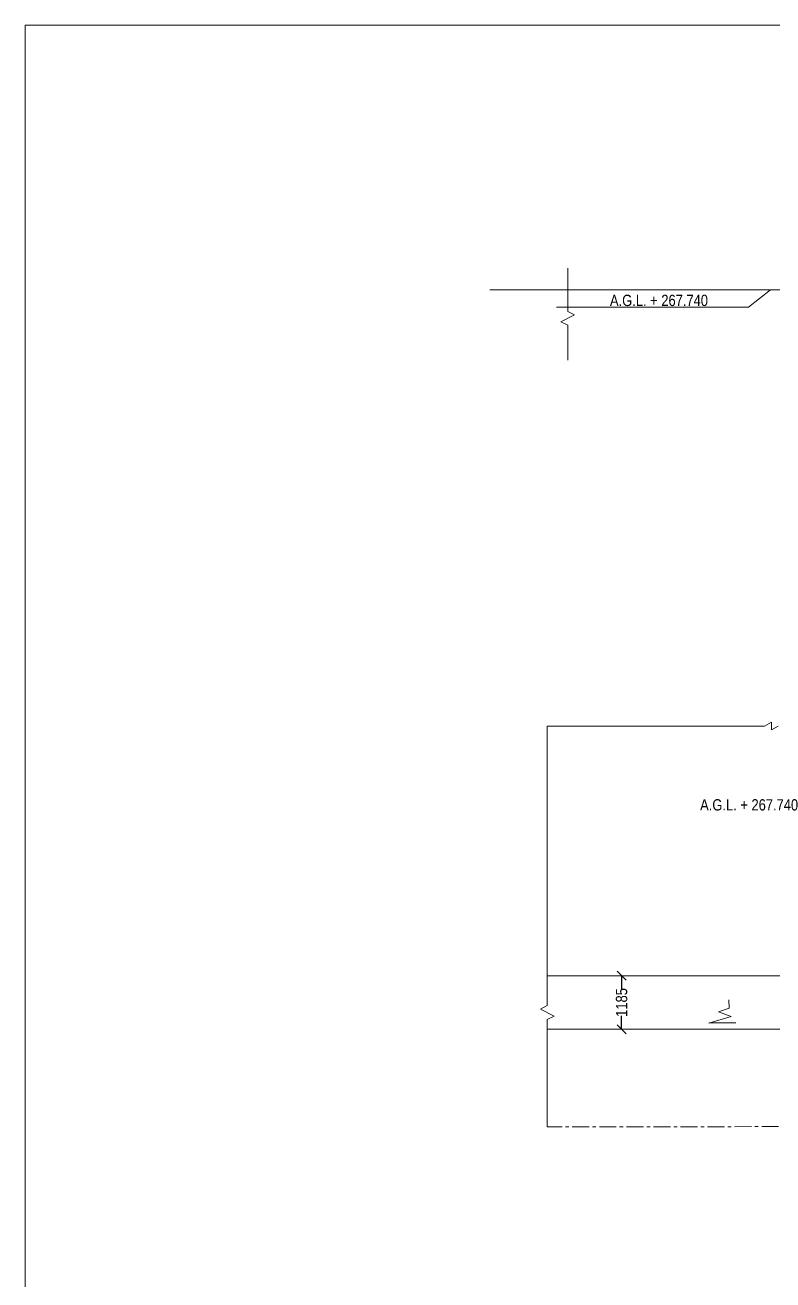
# Model space of a CAD drawing. Header units: millimetres. Extents: x 553958 to 630610, y -35843 to 21962.
# Drawn here: x 553958 to 570542, y -5875 to 21962 of the extents above; entities that cross this region are included whole.
import ezdxf

# ---------------------------------------------------------------- set-up
doc = ezdxf.new("R2010")
doc.units = ezdxf.units.MM
doc.header["$LTSCALE"] = 300
doc.header["$MEASUREMENT"] = 0
doc.linetypes.add('CENTER', pattern=[2, 1.25, -0.25, 0.25, -0.25])
doc.layers.add('MAIN', color=7, linetype='Continuous')
doc.styles.add('ARIAL NARROW', font='ARIALN.TTF', dxfattribs={"height": 250})
doc.dimstyles.new('STANDARD$0', dxfattribs={"dimscale": 88.888889, "dimtxt": 0.02, "dimasz": 0.02, "dimexe": 0.05, "dimexo": 0.1, "dimgap": 0.002, "dimtad": 2, "dimdec": 0, "dimzin": 1, "dimdsep": 46, "dimtxsty": 'Standard', "dimcen": 0.09, "dimadec": 0, "dimazin": 0, "dimtfac": 1, "dimtdec": 4, "dimtofl": 0, "dimtmove": 0, "dimatfit": 3, "dimfxl": 1, "dimtolj": 1, "dimtzin": 1, "dimarcsym": 0})

# ---------------------------------------------------------------- blocks, each defined once
blk = doc.blocks.new('_Oblique')
at = {"color": 0, "linetype": 'ByBlock', "lineweight": -2}
blk.add_line((-0.5, -0.5), (0.5, 0.5), dxfattribs=at)
blk = doc.blocks.new('*D85')
at = {"layer": 'Defpoints', "color": 0, "linetype": 'ByBlock', "lineweight": 9, "transparency": 16777216}
for p in [(567187, 872), (567187, -313), (567187, -313)]:
    blk.add_point(p, dxfattribs=at)
at = {"layer": 'MAIN', "color": 0, "linetype": 'ByBlock', "lineweight": -2, "transparency": 16777216}
for p, q in [((567187, 872), (567187, 577)), ((567187, -313), (567187, -18))]:
    blk.add_line(p, q, dxfattribs=at)
at = {"layer": 'MAIN', "color": 0, "linetype": 'ByBlock', "lineweight": -2, "transparency": 16777216, "xscale": 200, "yscale": 200, "zscale": 200}
for p, rotation in [((567187, 872), 90), ((567187, -313), 270)]:
    blk.add_blockref('_Oblique', p, dxfattribs=dict(at, rotation=rotation))
at = {"layer": 'MAIN', "color": 0, "linetype": 'ByBlock', "lineweight": 9, "transparency": 16777216, "insert": (567187, 280), "char_height": 250, "attachment_point": 5, "rotation": 90, "style": 'ARIAL NARROW'}
blk.add_mtext('\\A1;1185', dxfattribs=at)

msp = doc.modelspace()

# ---------------------------------------------------------------- linework, layer by layer
at = {"color": 0, "linetype": 'ByBlock', "lineweight": 9}
for p, q in [((598936.1, 16091.3), (564261.3, 16091.3)), ((564261.3, 16091.3), (598936.1, 16091.3)), ((564361.7, 16091.3), (598936.1, 16091.3)), ((598936.1, 16091.3), (564361.7, 16091.3)), ((569324.5, 16091.3), (567324.5, 16091.3)), ((596357, 16091.3), (568224.4, 16091.3)), ((568324.7, 16091.3), (596457.4, 16091.3)), ((574324.5, 16091.3), (569324.5, 16091.3)), ((570003, 15701.4), (570490.4, 16091.3)), ((570002.7, 15701.3), (565743.1, 15701.3)), ((570358.4, 6406.5), (565539.1, 6406.5)), ((576149.1, 873), (565538.6, 872.4)), ((565538.6, -98.6), (565538.6, -2479)), ((565538.6, -310.9), (600668.4, -312.4)), ((565538.6, -2479), (565539.1, -2479.5))]:
    msp.add_line(p, q, dxfattribs=at)
msp.add_arc((565539.1, 6406), 0.5, 90, 180, dxfattribs=at)
at = {"layer": 'MAIN', "color": 0, "lineweight": 9}
for p, q in [((553958.3, 21962.3), (630609.8, 21962.3)), ((566144.3, 15534.9), (565992.5, 15612.3)), ((565840.8, 15380.3), (566144.3, 15534.9)), ((565840.8, 15380.2), (565992.6, 15302.9)), ((565992.6, 15302.9), (565992.6, 14531.6)), ((570358.4, 6406.5), (570508.4, 6495.1)), ((570508.4, 6495.1), (570508.4, 6330)), ((570508.4, 6330), (570658.4, 6406.5)), ((565386.9, 133.4), (565538.6, 210.7)), ((565690.3, -21.2), (565386.9, 133.4)), ((565690.3, -21.4), (565538.6, -98.6))]:
    msp.add_line(p, q, dxfattribs=at)
at = {"layer": 'MAIN', "color": 0, "linetype": 'ByBlock', "lineweight": 9}
for p, q in [((553958.3, 21962.3), (553958.3, -29394.2)), ((565992.5, 15612.3), (565992.5, 16568.4)), ((565538.6, 6406), (565538.6, 210.7)), ((569568.7, 153.9), (569567.2, 335)), ((569335.2, 73.9), (569568.7, 153.9)), ((569617, -33.1), (569335.2, 73.9)), ((569118.8, -177.8), (569617, -33.1)), ((569131.3, -174.1), (569717.6, -174.1))]:
    msp.add_line(p, q, dxfattribs=at)
at = {"layer": 'MAIN', "color": 0, "linetype": 'CENTER', "lineweight": 9}
msp.add_line((600668.4, -2435.4), (565539.1, -2480.5), dxfattribs=at)
at = {"layer": 'MAIN', "color": 0, "linetype": 'ByBlock', "lineweight": 9}
msp.add_arc((565539.1, 6362.1), 0.5, 90.52192, 180, dxfattribs=at)

# ---------------------------------------------------------------- texts
at = {"layer": 'MAIN', "color": 0, "lineweight": 9, "style": 'ARIAL NARROW'}
for p in [(566928.5, 15730), (568927.7, 4539.1)]:
    msp.add_text('A.G.L. + 267.740', height=250, dxfattribs=at).set_placement(p)

# ---------------------------------------------------------------- dimensions: what is measured, and where the dimension line sits
at = {"layer": 'MAIN', "color": 0, "linetype": 'ByBlock', "lineweight": 9}
dim = msp.add_linear_dim(base=(567187, -312.7), p1=(567186.9, 872.3), p2=(567187, -312.7), angle=90, dimstyle='STANDARD$0', override={"dimscale": 1, "dimtxt": 250, "dimasz": 200, "dimexe": 0.18, "dimexo": 0.0625, "dimgap": 0.09, "dimtad": 0, "dimzin": 0, "dimtxsty": 'ARIAL NARROW', "dimblk1": 'Oblique', "dimblk2": 'Oblique', "dimsah": 1, "dimcen": 0.0851, "dimdle": 0.1, "dimse1": 1, "dimse2": 1, "dimtdec": 0, "dimtzin": 0}, dxfattribs=at)
dim.commit()
dim.dimension.update_dxf_attribs({"geometry": '*D85', "text_midpoint": (567187, 279.8)})

doc.saveas('drawing.dxf')
